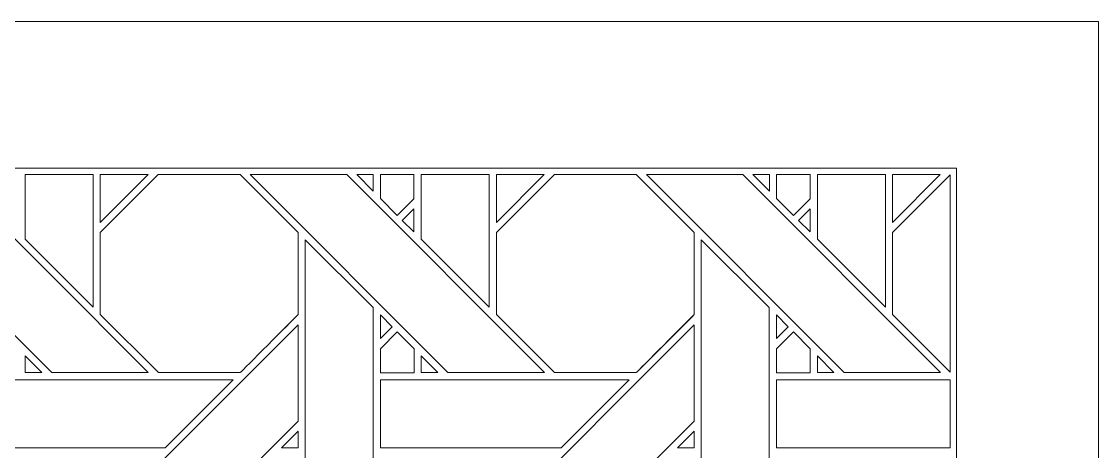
# Model space of a CAD drawing. Header units: inches. Extents: x 7.38 to 17.38, y 6.59 to 11.59.
# Drawn here: x 14.804 to 17.383, y 10.566 to 11.595 of the extents above; entities that cross this region are included whole.
import ezdxf

# ---------------------------------------------------------------- set-up
doc = ezdxf.new("R2010")
doc.units = ezdxf.units.IN
doc.header["$MEASUREMENT"] = 0
doc.layers.add('Design', color=7, linetype='Continuous', lineweight=0)

msp = doc.modelspace()

# ---------------------------------------------------------------- linework, layer by layer
at = {"layer": 'Design'}
for points, knots in [([(7.3829, 11.5948), (7.3829, 11.5948), (7.3829, 6.5948), (7.3829, 6.5948), (7.3829, 6.5948), (17.3829, 6.5948), (17.3829, 6.5948), (17.3829, 6.5948), (17.3829, 11.5948), (17.3829, 11.5948), (17.3829, 11.5948), (7.3829, 11.5948), (7.3829, 11.5948)], [0, 0, 0, 0, 1, 1, 1, 2, 2, 2, 3, 3, 3, 4, 4, 4, 4]), ([(7.7229, 11.2442), (7.7229, 11.2442), (7.7229, 6.9453), (7.7229, 6.9453), (7.7229, 6.9453), (17.0428, 6.9453), (17.0428, 6.9453), (17.0428, 6.9453), (17.0428, 11.2442), (17.0428, 11.2442), (17.0428, 11.2442), (7.7229, 11.2442), (7.7229, 11.2442)], [0, 0, 0, 0, 1, 1, 1, 2, 2, 2, 3, 3, 3, 4, 4, 4, 4]), ([(15.1072, 10.7549), (15.1072, 10.7549), (14.8762, 10.7549), (14.8762, 10.7549), (14.8762, 10.7549), (14.4026, 11.2285), (14.4026, 11.2285), (14.4026, 11.2285), (14.6336, 11.2285), (14.6336, 11.2285), (14.6336, 11.2285), (15.1072, 10.7549), (15.1072, 10.7549)], [0, 0, 0, 0, 1, 1, 1, 2, 2, 2, 3, 3, 3, 4, 4, 4, 4]), ([(14.9751, 11.2286), (14.9751, 11.2286), (14.9751, 10.9113), (14.9751, 10.9113), (14.9751, 10.9113), (14.8122, 11.0742), (14.8122, 11.0742), (14.8122, 11.0742), (14.8122, 11.2286), (14.8122, 11.2286), (14.8122, 11.2286), (14.9751, 11.2286), (14.9751, 11.2286)], [0, 0, 0, 0, 1, 1, 1, 2, 2, 2, 3, 3, 3, 4, 4, 4, 4]), ([(14.9922, 11.1142), (14.9922, 11.1142), (14.9922, 11.2286), (14.9922, 11.2286), (14.9922, 11.2286), (15.1066, 11.2286), (15.1066, 11.2286), (15.1066, 11.2286), (14.9922, 11.1142), (14.9922, 11.1142)], [0, 0, 0, 0, 1, 1, 1, 2, 2, 2, 3, 3, 3, 3]), ([(15.4659, 10.8936), (15.4481, 10.8757), (15.3362, 10.7639), (15.3272, 10.7549), (15.3272, 10.7549), (15.1315, 10.7549), (15.1315, 10.7549), (15.1315, 10.7549), (14.9922, 10.8942), (14.9922, 10.8942), (14.9922, 10.8942), (14.9922, 11.0898), (14.9922, 11.0898), (14.9922, 11.0898), (15.1309, 11.2285), (15.1309, 11.2285), (15.1309, 11.2285), (15.3271, 11.2285), (15.3271, 11.2285), (15.3271, 11.2285), (15.4659, 11.0898), (15.4659, 11.0898), (15.4659, 11.0898), (15.4659, 10.8936), (15.4659, 10.8936)], [0, 0, 0, 0, 1, 1, 1, 2, 2, 2, 3, 3, 3, 4, 4, 4, 5, 5, 5, 6, 6, 6, 7, 7, 7, 8, 8, 8, 8]), ([(15.3271, 11.2285), (15.3271, 11.2285), (15.4659, 11.0898), (15.4659, 11.0898), (15.4659, 11.0898), (15.4659, 10.8936), (15.4659, 10.8936), (15.448, 10.8756), (15.3361, 10.7639), (15.3272, 10.7549), (15.3272, 10.7549), (15.1315, 10.7549), (15.1315, 10.7549), (15.1315, 10.7549), (14.9922, 10.8942), (14.9922, 10.8942), (14.9922, 10.8942), (14.9922, 11.0898), (14.9922, 11.0898), (14.9922, 11.0898), (15.1309, 11.2285), (15.1309, 11.2285), (15.1309, 11.2285), (15.3271, 11.2285), (15.3271, 11.2285)], [0, 0, 0, 0, 1, 1, 1, 2, 2, 2, 3, 3, 3, 4, 4, 4, 5, 5, 5, 6, 6, 6, 7, 7, 7, 8, 8, 8, 8]), ([(16.056, 10.7549), (16.056, 10.7549), (15.8249, 10.7549), (15.8249, 10.7549), (15.8249, 10.7549), (15.3514, 11.2285), (15.3514, 11.2285), (15.3514, 11.2285), (15.5823, 11.2285), (15.5823, 11.2285), (15.5823, 11.2285), (16.056, 10.7549), (16.056, 10.7549)], [0, 0, 0, 0, 1, 1, 1, 2, 2, 2, 3, 3, 3, 4, 4, 4, 4]), ([(15.6064, 11.2285), (15.6064, 11.2285), (15.6459, 11.2285), (15.6459, 11.2285), (15.6459, 11.2285), (15.6459, 11.1887), (15.6459, 11.1887), (15.6459, 11.1887), (15.6064, 11.2285), (15.6064, 11.2285)], [0, 0, 0, 0, 1, 1, 1, 2, 2, 2, 3, 3, 3, 3]), ([(15.7434, 11.2286), (15.7434, 11.2286), (15.7434, 11.171), (15.7434, 11.171), (15.7434, 11.171), (15.7034, 11.131), (15.7034, 11.131), (15.7034, 11.131), (15.6631, 11.1714), (15.6631, 11.1714), (15.6631, 11.1714), (15.6631, 11.2286), (15.6631, 11.2286), (15.6631, 11.2286), (15.7434, 11.2286), (15.7434, 11.2286)], [0, 0, 0, 0, 1, 1, 1, 2, 2, 2, 3, 3, 3, 4, 4, 4, 5, 5, 5, 5]), ([(15.7434, 11.2286), (15.7434, 11.2286), (15.7434, 11.171), (15.7434, 11.171), (15.7434, 11.171), (15.7034, 11.131), (15.7034, 11.131), (15.7034, 11.131), (15.6631, 11.1714), (15.6631, 11.1714), (15.6631, 11.1714), (15.6631, 11.2286), (15.6631, 11.2286), (15.6631, 11.2286), (15.7434, 11.2286), (15.7434, 11.2286)], [0, 0, 0, 0, 1, 1, 1, 2, 2, 2, 3, 3, 3, 4, 4, 4, 5, 5, 5, 5]), ([(15.9238, 11.2286), (15.9238, 11.2286), (15.9238, 10.9113), (15.9238, 10.9113), (15.9238, 10.9113), (15.7609, 11.0742), (15.7609, 11.0742), (15.7609, 11.0742), (15.7609, 11.2286), (15.7609, 11.2286), (15.7609, 11.2286), (15.9238, 11.2286), (15.9238, 11.2286)], [0, 0, 0, 0, 1, 1, 1, 2, 2, 2, 3, 3, 3, 4, 4, 4, 4]), ([(15.941, 11.1142), (15.941, 11.1142), (15.941, 11.2286), (15.941, 11.2286), (15.941, 11.2286), (16.0553, 11.2286), (16.0553, 11.2286), (16.0553, 11.2286), (15.941, 11.1142), (15.941, 11.1142)], [0, 0, 0, 0, 1, 1, 1, 2, 2, 2, 3, 3, 3, 3]), ([(16.4146, 10.8936), (16.3968, 10.8757), (16.2849, 10.7639), (16.2759, 10.7549), (16.2759, 10.7549), (16.0802, 10.7549), (16.0802, 10.7549), (16.0802, 10.7549), (15.941, 10.8942), (15.941, 10.8942), (15.941, 10.8942), (15.941, 11.0898), (15.941, 11.0898), (15.941, 11.0898), (16.0797, 11.2285), (16.0797, 11.2285), (16.0797, 11.2285), (16.2759, 11.2285), (16.2759, 11.2285), (16.2759, 11.2285), (16.4146, 11.0898), (16.4146, 11.0898), (16.4146, 11.0898), (16.4146, 10.8936), (16.4146, 10.8936)], [0, 0, 0, 0, 1, 1, 1, 2, 2, 2, 3, 3, 3, 4, 4, 4, 5, 5, 5, 6, 6, 6, 7, 7, 7, 8, 8, 8, 8]), ([(16.2759, 11.2285), (16.2759, 11.2285), (16.4146, 11.0898), (16.4146, 11.0898), (16.4146, 11.0898), (16.4146, 10.8936), (16.4146, 10.8936), (16.3964, 10.8752), (16.2846, 10.7636), (16.2759, 10.7549), (16.2759, 10.7549), (16.0802, 10.7549), (16.0802, 10.7549), (16.0802, 10.7549), (15.941, 10.8942), (15.941, 10.8942), (15.941, 10.8942), (15.941, 11.0898), (15.941, 11.0898), (15.941, 11.0898), (16.0797, 11.2285), (16.0797, 11.2285), (16.0797, 11.2285), (16.2759, 11.2285), (16.2759, 11.2285)], [0, 0, 0, 0, 1, 1, 1, 2, 2, 2, 3, 3, 3, 4, 4, 4, 5, 5, 5, 6, 6, 6, 7, 7, 7, 8, 8, 8, 8]), ([(17.0047, 10.7549), (17.0047, 10.7549), (16.7737, 10.7549), (16.7737, 10.7549), (16.7737, 10.7549), (16.3001, 11.2285), (16.3001, 11.2285), (16.3001, 11.2285), (16.531, 11.2285), (16.531, 11.2285), (16.531, 11.2285), (17.0047, 10.7549), (17.0047, 10.7549)], [0, 0, 0, 0, 1, 1, 1, 2, 2, 2, 3, 3, 3, 4, 4, 4, 4]), ([(16.5946, 11.2285), (16.5946, 11.2285), (16.5946, 11.1887), (16.5946, 11.1887), (16.5946, 11.1887), (16.5552, 11.2285), (16.5552, 11.2285), (16.5552, 11.2285), (16.5946, 11.2285), (16.5946, 11.2285)], [0, 0, 0, 0, 1, 1, 1, 2, 2, 2, 3, 3, 3, 3]), ([(16.6921, 11.2286), (16.6921, 11.2286), (16.6921, 11.171), (16.6921, 11.171), (16.6921, 11.171), (16.6522, 11.131), (16.6522, 11.131), (16.6522, 11.131), (16.6118, 11.1714), (16.6118, 11.1714), (16.6118, 11.1714), (16.6118, 11.2286), (16.6118, 11.2286), (16.6118, 11.2286), (16.6921, 11.2286), (16.6921, 11.2286)], [0, 0, 0, 0, 1, 1, 1, 2, 2, 2, 3, 3, 3, 4, 4, 4, 5, 5, 5, 5]), ([(16.6921, 11.2286), (16.6921, 11.2286), (16.6921, 11.171), (16.6921, 11.171), (16.6921, 11.171), (16.6522, 11.131), (16.6522, 11.131), (16.6522, 11.131), (16.6118, 11.1714), (16.6118, 11.1714), (16.6118, 11.1714), (16.6118, 11.2286), (16.6118, 11.2286), (16.6118, 11.2286), (16.6921, 11.2286), (16.6921, 11.2286)], [0, 0, 0, 0, 1, 1, 1, 2, 2, 2, 3, 3, 3, 4, 4, 4, 5, 5, 5, 5]), ([(16.7096, 11.0742), (16.7096, 11.0742), (16.7096, 11.2286), (16.7096, 11.2286), (16.7096, 11.2286), (16.8725, 11.2286), (16.8725, 11.2286), (16.8725, 11.2286), (16.8725, 10.9113), (16.8725, 10.9113), (16.8725, 10.9113), (16.7096, 11.0742), (16.7096, 11.0742)], [0, 0, 0, 0, 1, 1, 1, 2, 2, 2, 3, 3, 3, 4, 4, 4, 4]), ([(16.8897, 11.1142), (16.8897, 11.1142), (16.8897, 11.2286), (16.8897, 11.2286), (16.8897, 11.2286), (17.0041, 11.2286), (17.0041, 11.2286), (17.0041, 11.2286), (16.8897, 11.1142), (16.8897, 11.1142)], [0, 0, 0, 0, 1, 1, 1, 2, 2, 2, 3, 3, 3, 3]), ([(17.0276, 10.7563), (17.0276, 10.7563), (16.8897, 10.8942), (16.8897, 10.8942), (16.8897, 10.8942), (16.8897, 11.0898), (16.8897, 11.0898), (16.8897, 11.0898), (17.0276, 11.2277), (17.0276, 11.2277), (17.0276, 11.2277), (17.0276, 10.7563), (17.0276, 10.7563)], [0, 0, 0, 0, 1, 1, 1, 2, 2, 2, 3, 3, 3, 4, 4, 4, 4]), ([(17.0276, 10.7563), (17.0276, 10.7563), (16.8897, 10.8942), (16.8897, 10.8942), (16.8897, 10.8942), (16.8897, 11.0898), (16.8897, 11.0898), (16.8897, 11.0898), (17.0276, 11.2277), (17.0276, 11.2277), (17.0276, 11.2277), (17.0276, 10.7563), (17.0276, 10.7563)], [0, 0, 0, 0, 1, 1, 1, 2, 2, 2, 3, 3, 3, 4, 4, 4, 4]), ([(15.7156, 11.1189), (15.7156, 11.1189), (15.7434, 11.1467), (15.7434, 11.1467), (15.7434, 11.1467), (15.7434, 11.0915), (15.7434, 11.0915), (15.7434, 11.0915), (15.7156, 11.1189), (15.7156, 11.1189)], [0, 0, 0, 0, 1, 1, 1, 2, 2, 2, 3, 3, 3, 3]), ([(16.6921, 11.1467), (16.6921, 11.1467), (16.6921, 11.0915), (16.6921, 11.0915), (16.6921, 11.0915), (16.6643, 11.1189), (16.6643, 11.1189), (16.6643, 11.1189), (16.6921, 11.1467), (16.6921, 11.1467)], [0, 0, 0, 0, 1, 1, 1, 2, 2, 2, 3, 3, 3, 3]), ([(15.483, 10.4769), (15.483, 10.4769), (15.483, 11.0727), (15.483, 11.0727), (15.483, 11.0727), (15.6458, 10.9106), (15.6458, 10.9106), (15.6458, 10.9106), (15.6458, 10.4769), (15.6458, 10.4769), (15.6458, 10.4769), (15.483, 10.4769), (15.483, 10.4769)], [0, 0, 0, 0, 1, 1, 1, 2, 2, 2, 3, 3, 3, 4, 4, 4, 4]), ([(16.4317, 10.4769), (16.4317, 10.4769), (16.4317, 11.0727), (16.4317, 11.0727), (16.4317, 11.0727), (16.5945, 10.9106), (16.5945, 10.9106), (16.5945, 10.9106), (16.5945, 10.4769), (16.5945, 10.4769), (16.5945, 10.4769), (16.4317, 10.4769), (16.4317, 10.4769)], [0, 0, 0, 0, 1, 1, 1, 2, 2, 2, 3, 3, 3, 4, 4, 4, 4]), ([(15.6631, 10.8363), (15.6631, 10.8363), (15.6631, 10.8931), (15.6631, 10.8931), (15.6631, 10.8931), (15.6913, 10.8645), (15.6913, 10.8645), (15.6913, 10.8645), (15.6631, 10.8363), (15.6631, 10.8363)], [0, 0, 0, 0, 1, 1, 1, 2, 2, 2, 3, 3, 3, 3]), ([(16.6118, 10.8363), (16.6118, 10.8363), (16.6118, 10.8931), (16.6118, 10.8931), (16.6118, 10.8931), (16.64, 10.8645), (16.64, 10.8645), (16.64, 10.8645), (16.6118, 10.8363), (16.6118, 10.8363)], [0, 0, 0, 0, 1, 1, 1, 2, 2, 2, 3, 3, 3, 3]), ([(15.4659, 10.6391), (15.4659, 10.6391), (14.9922, 10.1655), (14.9922, 10.1655), (14.9922, 10.1655), (14.9922, 10.3956), (14.9922, 10.3956), (14.9922, 10.3956), (15.4659, 10.8692), (15.4659, 10.8692), (15.4659, 10.8692), (15.4659, 10.6391), (15.4659, 10.6391)], [0, 0, 0, 0, 1, 1, 1, 2, 2, 2, 3, 3, 3, 4, 4, 4, 4]), ([(15.941, 10.1655), (15.941, 10.1655), (15.941, 10.3956), (15.941, 10.3956), (15.941, 10.3956), (16.4146, 10.8692), (16.4146, 10.8692), (16.4146, 10.8692), (16.4146, 10.6391), (16.4146, 10.6391), (16.4146, 10.6391), (15.941, 10.1655), (15.941, 10.1655)], [0, 0, 0, 0, 1, 1, 1, 2, 2, 2, 3, 3, 3, 4, 4, 4, 4]), ([(15.6631, 10.7547), (15.6631, 10.7547), (15.6631, 10.812), (15.6631, 10.812), (15.6631, 10.812), (15.7034, 10.8523), (15.7034, 10.8523), (15.7034, 10.8523), (15.7438, 10.812), (15.7438, 10.812), (15.7438, 10.812), (15.7438, 10.7547), (15.7438, 10.7547), (15.7438, 10.7547), (15.6631, 10.7547), (15.6631, 10.7547)], [0, 0, 0, 0, 1, 1, 1, 2, 2, 2, 3, 3, 3, 4, 4, 4, 5, 5, 5, 5]), ([(15.7034, 10.8523), (15.7034, 10.8523), (15.7438, 10.812), (15.7438, 10.812), (15.7438, 10.812), (15.7438, 10.7547), (15.7438, 10.7547), (15.7438, 10.7547), (15.6631, 10.7547), (15.6631, 10.7547), (15.6631, 10.7547), (15.6631, 10.812), (15.6631, 10.812), (15.6631, 10.812), (15.7034, 10.8523), (15.7034, 10.8523)], [0, 0, 0, 0, 1, 1, 1, 2, 2, 2, 3, 3, 3, 4, 4, 4, 5, 5, 5, 5]), ([(16.6118, 10.7547), (16.6118, 10.7547), (16.6118, 10.812), (16.6118, 10.812), (16.6118, 10.812), (16.6522, 10.8523), (16.6522, 10.8523), (16.6522, 10.8523), (16.6925, 10.812), (16.6925, 10.812), (16.6925, 10.812), (16.6925, 10.7547), (16.6925, 10.7547), (16.6925, 10.7547), (16.6118, 10.7547), (16.6118, 10.7547)], [0, 0, 0, 0, 1, 1, 1, 2, 2, 2, 3, 3, 3, 4, 4, 4, 5, 5, 5, 5]), ([(16.6522, 10.8523), (16.6522, 10.8523), (16.6925, 10.812), (16.6925, 10.812), (16.6925, 10.812), (16.6925, 10.7547), (16.6925, 10.7547), (16.6925, 10.7547), (16.6118, 10.7547), (16.6118, 10.7547), (16.6118, 10.7547), (16.6118, 10.812), (16.6118, 10.812), (16.6118, 10.812), (16.6522, 10.8523), (16.6522, 10.8523)], [0, 0, 0, 0, 1, 1, 1, 2, 2, 2, 3, 3, 3, 4, 4, 4, 5, 5, 5, 5]), ([(14.8123, 10.7549), (14.8123, 10.7549), (14.8123, 10.7947), (14.8123, 10.7947), (14.8123, 10.7947), (14.852, 10.7549), (14.852, 10.7549), (14.852, 10.7549), (14.8123, 10.7549), (14.8123, 10.7549)], [0, 0, 0, 0, 1, 1, 1, 2, 2, 2, 3, 3, 3, 3]), ([(15.761, 10.7549), (15.761, 10.7549), (15.761, 10.7947), (15.761, 10.7947), (15.761, 10.7947), (15.8007, 10.7549), (15.8007, 10.7549), (15.8007, 10.7549), (15.761, 10.7549), (15.761, 10.7549)], [0, 0, 0, 0, 1, 1, 1, 2, 2, 2, 3, 3, 3, 3]), ([(16.7097, 10.7549), (16.7097, 10.7549), (16.7097, 10.7947), (16.7097, 10.7947), (16.7097, 10.7947), (16.7494, 10.7549), (16.7494, 10.7549), (16.7494, 10.7549), (16.7097, 10.7549), (16.7097, 10.7549)], [0, 0, 0, 0, 1, 1, 1, 2, 2, 2, 3, 3, 3, 3]), ([(15.3101, 10.7376), (15.3101, 10.7376), (15.1473, 10.5749), (15.1473, 10.5749), (15.1473, 10.5749), (14.7144, 10.5749), (14.7144, 10.5749), (14.7144, 10.5749), (14.7144, 10.7376), (14.7144, 10.7376), (14.7144, 10.7376), (15.3101, 10.7376), (15.3101, 10.7376)], [0, 0, 0, 0, 1, 1, 1, 2, 2, 2, 3, 3, 3, 4, 4, 4, 4]), ([(16.2588, 10.7376), (16.2588, 10.7376), (16.0961, 10.5749), (16.0961, 10.5749), (16.0961, 10.5749), (15.6631, 10.5749), (15.6631, 10.5749), (15.6631, 10.5749), (15.6631, 10.7376), (15.6631, 10.7376), (15.6631, 10.7376), (16.2588, 10.7376), (16.2588, 10.7376)], [0, 0, 0, 0, 1, 1, 1, 2, 2, 2, 3, 3, 3, 4, 4, 4, 4]), ([(16.6118, 10.5749), (16.6118, 10.5749), (16.6118, 10.7376), (16.6118, 10.7376), (16.6118, 10.7376), (17.0276, 10.7376), (17.0276, 10.7376), (17.0276, 10.7376), (17.0276, 10.5749), (17.0276, 10.5749), (17.0276, 10.5749), (16.6118, 10.5749), (16.6118, 10.5749)], [0, 0, 0, 0, 1, 1, 1, 2, 2, 2, 3, 3, 3, 4, 4, 4, 4]), ([(15.4261, 10.575), (15.4261, 10.575), (15.4659, 10.6147), (15.4659, 10.6147), (15.4659, 10.6147), (15.4659, 10.575), (15.4659, 10.575), (15.4659, 10.575), (15.4261, 10.575), (15.4261, 10.575)], [0, 0, 0, 0, 1, 1, 1, 2, 2, 2, 3, 3, 3, 3]), ([(16.4146, 10.6147), (16.4146, 10.6147), (16.4146, 10.575), (16.4146, 10.575), (16.4146, 10.575), (16.3748, 10.575), (16.3748, 10.575), (16.3748, 10.575), (16.4146, 10.6147), (16.4146, 10.6147)], [0, 0, 0, 0, 1, 1, 1, 2, 2, 2, 3, 3, 3, 3])]:
    msp.add_open_spline(points, degree=3, knots=knots, dxfattribs=at)

doc.saveas('drawing.dxf')
